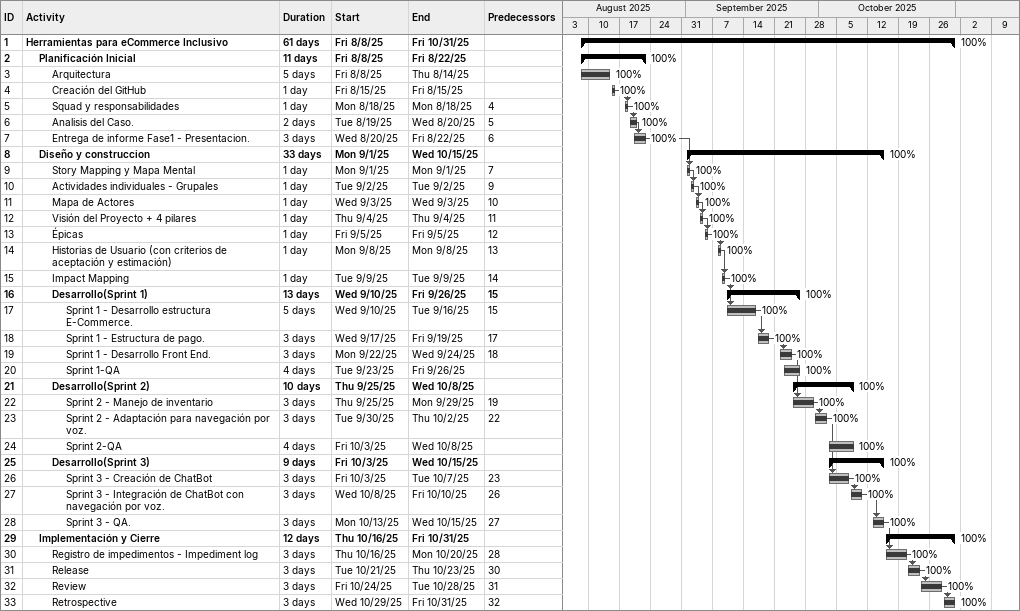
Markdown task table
| ID | Level | Task | Duration | Start | Finish | Predecessors | % complete |
|---|---|---|---|---|---|---|---|
| 1 | 1 | **Herramientas para eCommerce Inclusivo** | 61d | 2025-08-08 | 2025-10-31 |  | 100 |
| 2 | 2 | **Planificación Inicial** | 11d | 2025-08-08 | 2025-08-22 |  | 100 |
| 3 | 3 | Arquitectura | 5d | 2025-08-08 | 2025-08-14 |  | 100 |
| 4 | 3 | Creación del GitHub | 1d | 2025-08-15 | 2025-08-15 |  | 100 |
| 5 | 3 | Squad y responsabilidades | 1d | 2025-08-18 | 2025-08-18 | 4 | 100 |
| 6 | 3 | Analisis del Caso. | 2d | 2025-08-19 | 2025-08-20 | 5 | 100 |
| 7 | 3 | Entrega de informe Fase1 - Presentacion. | 3d | 2025-08-20 | 2025-08-22 | 6 | 100 |
| 8 | 2 | **Diseño y construccion** | 33d | 2025-09-01 | 2025-10-15 |  | 100 |
| 9 | 3 | Story Mapping y Mapa Mental | 1d | 2025-09-01 | 2025-09-01 | 7 | 100 |
| 10 | 3 | Actividades individuales - Grupales | 1d | 2025-09-02 | 2025-09-02 | 9 | 100 |
| 11 | 3 | Mapa de Actores | 1d | 2025-09-03 | 2025-09-03 | 10 | 100 |
| 12 | 3 | Visión del Proyecto + 4 pilares | 1d | 2025-09-04 | 2025-09-04 | 11 | 100 |
| 13 | 3 | Épicas | 1d | 2025-09-05 | 2025-09-05 | 12 | 100 |
| 14 | 3 | Historias de Usuario (con criterios de aceptación y estimación) | 1d | 2025-09-08 | 2025-09-08 | 13 | 100 |
| 15 | 3 | Impact Mapping | 1d | 2025-09-09 | 2025-09-09 | 14 | 100 |
| 16 | 3 | **Desarrollo(Sprint 1)** | 13d | 2025-09-10 | 2025-09-26 | 15 | 100 |
| 17 | 4 | Sprint 1 - Desarrollo estructura E-Commerce. | 5d | 2025-09-10 | 2025-09-16 | 15 | 100 |
| 18 | 4 | Sprint 1 - Estructura de pago. | 3d | 2025-09-17 | 2025-09-19 | 17 | 100 |
| 19 | 4 | Sprint 1 - Desarrollo Front End. | 3d | 2025-09-22 | 2025-09-24 | 18 | 100 |
| 20 | 4 | Sprint 1-QA | 4d | 2025-09-23 | 2025-09-26 |  | 100 |
| 21 | 3 | **Desarrollo(Sprint 2)** | 10d | 2025-09-25 | 2025-10-08 |  | 100 |
| 22 | 4 | Sprint 2 - Manejo de inventario | 3d | 2025-09-25 | 2025-09-29 | 19 | 100 |
| 23 | 4 | Sprint 2 - Adaptación para navegación por voz. | 3d | 2025-09-30 | 2025-10-02 | 22 | 100 |
| 24 | 4 | Sprint 2-QA | 4d | 2025-10-03 | 2025-10-08 |  | 100 |
| 25 | 3 | **Desarrollo(Sprint 3)** | 9d | 2025-10-03 | 2025-10-15 |  | 100 |
| 26 | 4 | Sprint 3 - Creación de ChatBot | 3d | 2025-10-03 | 2025-10-07 | 23 | 100 |
| 27 | 4 | Sprint 3 - Integración de ChatBot con navegación por voz. | 3d | 2025-10-08 | 2025-10-10 | 26 | 100 |
| 28 | 4 | Sprint 3 - QA. | 3d | 2025-10-13 | 2025-10-15 | 27 | 100 |
| 29 | 2 | **Implementación y Cierre** | 12d | 2025-10-16 | 2025-10-31 |  | 100 |
| 30 | 3 | Registro de impedimentos - Impediment log | 3d | 2025-10-16 | 2025-10-20 | 28 | 100 |
| 31 | 3 | Release | 3d | 2025-10-21 | 2025-10-23 | 30 | 100 |
| 32 | 3 | Review | 3d | 2025-10-24 | 2025-10-28 | 31 | 100 |
| 33 | 3 | Retrospective | 3d | 2025-10-29 | 2025-10-31 | 32 | 100 |
